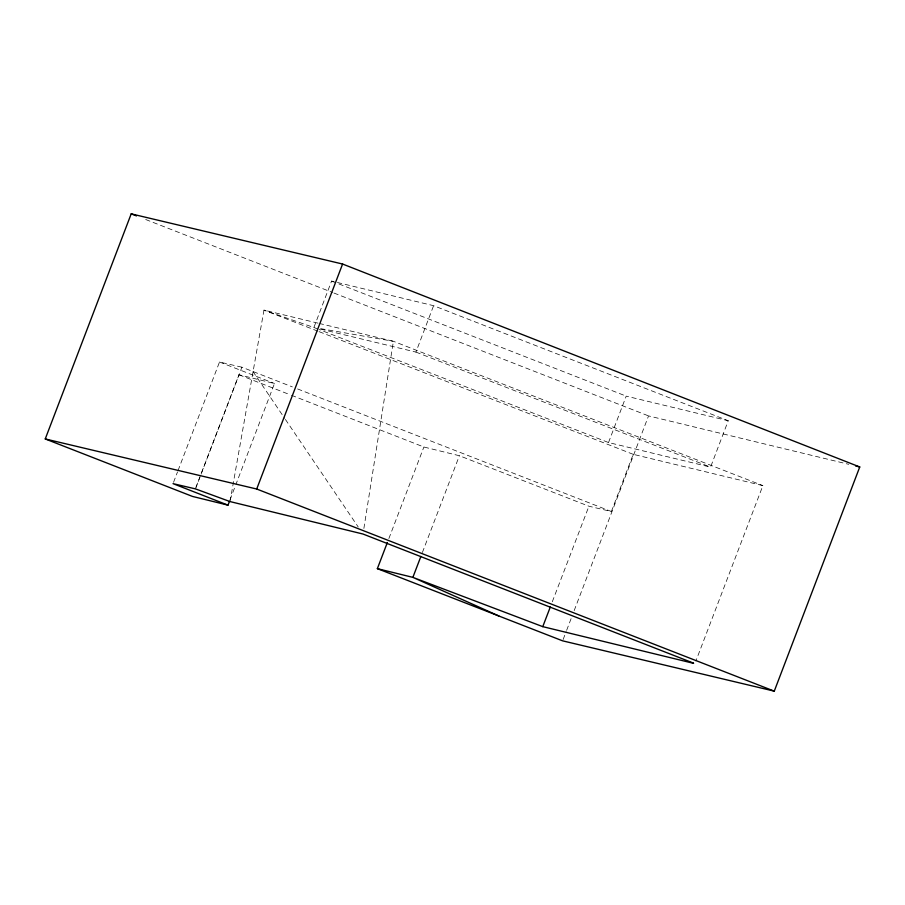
<?xml version="1.0" encoding="UTF-8"?>
<svg xmlns="http://www.w3.org/2000/svg" width="905" height="905" viewBox="0 0 905 905"><rect width="100%" height="100%" fill="white"/><g stroke="black" fill="none" stroke-linecap="round" stroke-linejoin="round"><path stroke-width="0.68" stroke-dasharray="4.53 3.39" d="M363.878 528.452L393.404 341.287L319.838 323.583M230.017 501.574L263.977 310.132L318.469 323.255M195.457 488.892L241.907 367.204L292.349 386.888M317.847 331.173L263.977 310.132L313.888 327.486L331.569 281.082L433.597 305.686L728.231 420.735L710.561 467.138L608.522 442.534L319.148 329.533M320.687 329.126L415.927 352.09L433.597 305.686M608.522 442.534L626.203 396.13L728.231 420.735M291.433 395.27L423.879 447.013L459.389 455.735L588.929 506.223L611.373 511.506L633.206 454.321L762.881 485.623L695.888 661.012M173.534 482.342L177.527 471.878M178.036 470.566L219.508 362.023L241.907 367.204M195.978 487.263L238.977 374.772L274.498 383.505L236.001 484.22M229.994 499.911L235.492 485.521M388.867 538.566L423.879 447.013M422.375 552.525L459.389 455.735M552.299 601.78L588.929 506.223M563.125 639.53L566.134 631.633M566.643 630.321L571.666 617.165M574.177 610.592L648.546 415.904L848.777 464.322M320.743 328.673L393.404 341.287L762.881 485.623M331.569 281.082L626.203 396.13M145.682 219.508L332.61 292.507M333.922 293.028L648.546 415.904M415.927 352.09L710.561 467.138M313.888 327.486L317.836 329.024M319.16 331.683L633.206 454.321M297.598 388.946L611.373 511.506M219.508 362.023L274.498 383.505M238.977 374.772L290.12 394.761M252.959 371.502L284.623 418.28M285.414 419.445L358.244 527.015"/><path stroke-width="1.36" d="M342.588 264.034L131.202 213.852L45.25 438.948L256.703 489.017L342.588 264.034L859.75 466.969L774.273 691.149L562.616 640.842L377.362 568.645L387.363 542.491M45.25 438.948L192.482 496.426L227.992 505.148L229.497 501.223M420.882 556.439L412.872 577.367L377.362 568.645M498.893 616L412.872 577.367L542.762 626.645L550.297 607.017M855.632 465.973L859.75 466.969M542.762 626.645L693.513 663.32M131.202 213.852L136.463 215.91M256.703 489.017L774.273 691.149M693.558 663.139L362.996 534.029L230.017 501.574L195.457 488.892L173.036 483.643L227.992 505.148"/></g></svg>
